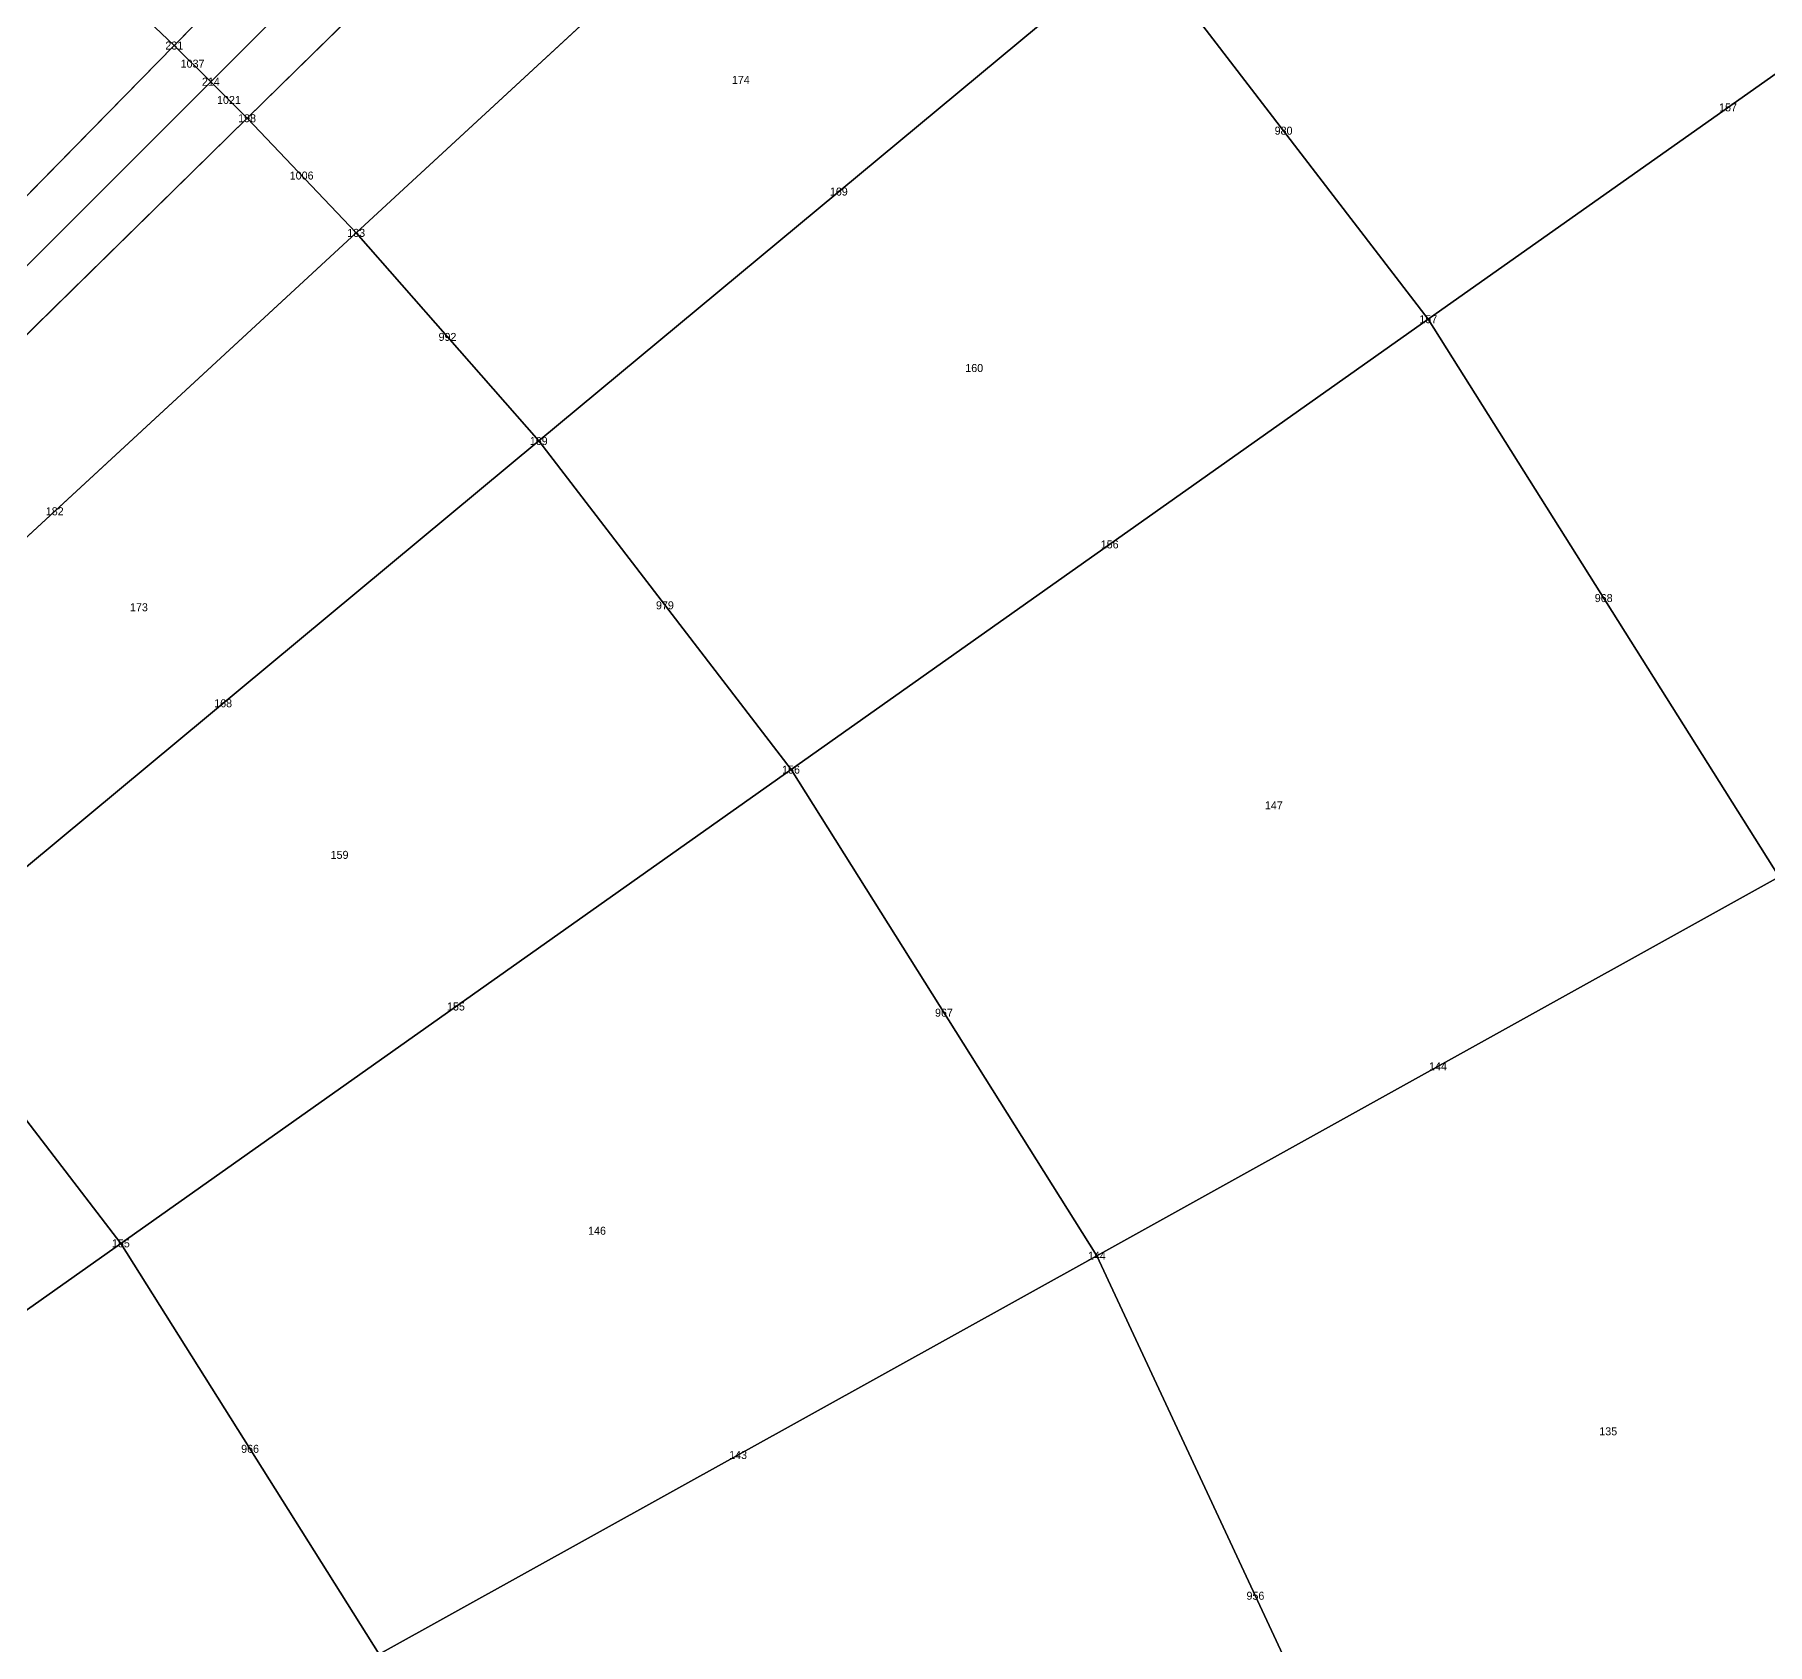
# Model space of a CAD drawing. Header units: metres. Extents: x -1.88 to 1.88, y -1.88 to 1.88.
# Drawn here: x 0.8935 to 1.3266, y 0.5467 to 0.9493 of the extents above; entities that cross this region are included whole.
import ezdxf
from ezdxf.enums import TextEntityAlignment as Align

# ---------------------------------------------------------------- set-up
doc = ezdxf.new("R2010")
doc.units = ezdxf.units.M

msp = doc.modelspace()

# ---------------------------------------------------------------- linework, layer by layer
at = {"layer": 'BRANCHES'}
for p, q in [((0.92836, 0.94655, 2.2964), (1.06497, 1.08584, 2.1721)), ((0.9375, 0.9375, 2.2964), (1.07546, 1.07546, 2.1721)), ((0.94655, 0.92836, 2.2964), (1.08584, 1.06497, 2.1721)), ((0.97383, 0.8997, 2.2964), (1.11713, 1.0321, 2.1721)), ((1.24183, 0.87811, 2.1721), (1.39168, 0.98406, 2.03128)), ((0.92836, 0.94655, 2.2964), (0.8997, 0.97383, 2.2964)), ((1.01946, 0.84765, 2.2964), (1.16948, 0.97239, 2.1721)), ((1.24183, 0.87811, 2.1721), (1.16948, 0.97239, 2.1721)), ((0.78469, 0.80006, 2.40321), (0.92836, 0.94655, 2.2964)), ((0.9375, 0.9375, 2.2964), (0.92836, 0.94655, 2.2964)), ((0.79241, 0.79241, 2.40321), (0.9375, 0.9375, 2.2964)), ((0.94655, 0.92836, 2.2964), (0.9375, 0.9375, 2.2964)), ((0.80006, 0.78469, 2.40321), (0.94655, 0.92836, 2.2964)), ((0.97383, 0.8997, 2.2964), (0.94655, 0.92836, 2.2964)), ((0.82312, 0.76046, 2.40321), (0.97383, 0.8997, 2.2964)), ((1.01946, 0.84765, 2.2964), (0.97383, 0.8997, 2.2964)), ((1.08253, 0.76547, 2.2964), (1.24183, 0.87811, 2.1721)), ((1.32952, 0.73864, 2.1721), (1.24183, 0.87811, 2.1721)), ((0.86169, 0.71647, 2.40321), (1.01946, 0.84765, 2.2964)), ((1.08253, 0.76547, 2.2964), (1.01946, 0.84765, 2.2964)), ((0.915, 0.647, 2.40321), (1.08253, 0.76547, 2.2964)), ((1.15897, 0.64389, 2.2964), (1.08253, 0.76547, 2.2964)), ((1.15897, 0.64389, 2.2964), (1.32952, 0.73864, 2.1721)), ((0.915, 0.647, 2.40321), (0.86169, 0.71647, 2.40321)), ((0.7405, 0.52361, 2.49174), (0.915, 0.647, 2.40321)), ((0.97961, 0.54424, 2.40321), (0.915, 0.647, 2.40321)), ((0.97961, 0.54424, 2.40321), (1.15897, 0.64389, 2.2964)), ((1.23825, 0.47386, 2.2964), (1.15897, 0.64389, 2.2964))]:
    msp.add_line(p, q, dxfattribs=at)
at = {"layer": 'Faces'}
for points in [[(0.92836, 0.94655, 2.2964), (0.8997, 0.97383, 2.2964), (1.0321, 1.11713, 2.1721), (1.06497, 1.08584, 2.1721)], [(1.24183, 0.87811, 2.1721), (1.16948, 0.97239, 2.1721), (1.31059, 1.08972, 2.03128), (1.39168, 0.98406, 2.03128)], [(0.9375, 0.9375, 2.2964), (0.92836, 0.94655, 2.2964), (1.06497, 1.08584, 2.1721), (1.07546, 1.07546, 2.1721)], [(0.94655, 0.92836, 2.2964), (0.9375, 0.9375, 2.2964), (1.07546, 1.07546, 2.1721), (1.08584, 1.06497, 2.1721)], [(0.97383, 0.8997, 2.2964), (0.94655, 0.92836, 2.2964), (1.08584, 1.06497, 2.1721), (1.11713, 1.0321, 2.1721)], [(1.01946, 0.84765, 2.2964), (0.97383, 0.8997, 2.2964), (1.11713, 1.0321, 2.1721), (1.16948, 0.97239, 2.1721)], [(0.76046, 0.82312, 2.40321), (0.71647, 0.86169, 2.40321), (0.84765, 1.01946, 2.2964), (0.8997, 0.97383, 2.2964)], [(1.32952, 0.73864, 2.1721), (1.24183, 0.87811, 2.1721), (1.39168, 0.98406, 2.03128), (1.48995, 0.82777, 2.03128)], [(0.78469, 0.80006, 2.40321), (0.76046, 0.82312, 2.40321), (0.8997, 0.97383, 2.2964), (0.92836, 0.94655, 2.2964)], [(1.08253, 0.76547, 2.2964), (1.01946, 0.84765, 2.2964), (1.16948, 0.97239, 2.1721), (1.24183, 0.87811, 2.1721)], [(0.79241, 0.79241, 2.40321), (0.78469, 0.80006, 2.40321), (0.92836, 0.94655, 2.2964), (0.9375, 0.9375, 2.2964)], [(0.80006, 0.78469, 2.40321), (0.79241, 0.79241, 2.40321), (0.9375, 0.9375, 2.2964), (0.94655, 0.92836, 2.2964)], [(0.82312, 0.76046, 2.40321), (0.80006, 0.78469, 2.40321), (0.94655, 0.92836, 2.2964), (0.97383, 0.8997, 2.2964)], [(0.86169, 0.71647, 2.40321), (0.82312, 0.76046, 2.40321), (0.97383, 0.8997, 2.2964), (1.01946, 0.84765, 2.2964)], [(1.15897, 0.64389, 2.2964), (1.08253, 0.76547, 2.2964), (1.24183, 0.87811, 2.1721), (1.32952, 0.73864, 2.1721)], [(0.915, 0.647, 2.40321), (0.86169, 0.71647, 2.40321), (1.01946, 0.84765, 2.2964), (1.08253, 0.76547, 2.2964)], [(0.97961, 0.54424, 2.40321), (0.915, 0.647, 2.40321), (1.08253, 0.76547, 2.2964), (1.15897, 0.64389, 2.2964)], [(1.23825, 0.47386, 2.2964), (1.15897, 0.64389, 2.2964), (1.32952, 0.73864, 2.1721), (1.42047, 0.54359, 2.1721)], [(0.7405, 0.52361, 2.49174), (0.69735, 0.57983, 2.49174), (0.86169, 0.71647, 2.40321), (0.915, 0.647, 2.40321)], [(0.79278, 0.44045, 2.49174), (0.7405, 0.52361, 2.49174), (0.915, 0.647, 2.40321), (0.97961, 0.54424, 2.40321)], [(1.04662, 0.40052, 2.40321), (0.97961, 0.54424, 2.40321), (1.15897, 0.64389, 2.2964), (1.23825, 0.47386, 2.2964)]]:
    msp.add_3dface(points, dxfattribs=at)
at = {"layer": 'NODI-Estradosso'}
for p in [(0.92836, 0.94655, 2.63712), (0.9375, 0.9375, 2.63712), (0.94655, 0.92836, 2.63712), (0.97383, 0.8997, 2.63712), (1.24183, 0.87811, 2.52963), (1.01946, 0.84765, 2.63712), (1.08253, 0.76547, 2.63712), (0.915, 0.647, 2.73064), (1.15897, 0.64389, 2.63712)]:
    msp.add_point(p, dxfattribs=at)
at = {"layer": 'NODI-Intradosso'}
for p in [(0.92836, 0.94655, 2.2964), (0.9375, 0.9375, 2.2964), (0.94655, 0.92836, 2.2964), (0.97383, 0.8997, 2.2964), (1.24183, 0.87811, 2.1721), (1.01946, 0.84765, 2.2964), (1.08253, 0.76547, 2.2964), (0.915, 0.647, 2.40321), (1.15897, 0.64389, 2.2964)]:
    msp.add_point(p, dxfattribs=at)

# ---------------------------------------------------------------- texts
at = {"layer": 'BRANCHES-Index'}
for s, p in [('1037', (0.93293, 0.94202, 2.2964)), ('1021', (0.94202, 0.93293, 2.2964)), ('157', (1.31675, 0.93108, 2.10169)), ('980', (1.20565, 0.92525, 2.1721)), ('1006', (0.96019, 0.91403, 2.2964)), ('169', (1.09447, 0.91002, 2.23425)), ('992', (0.99665, 0.87368, 2.2964)), ('182', (0.89847, 0.83008, 2.3498)), ('156', (1.16218, 0.82179, 2.23425)), ('979', (1.051, 0.80656, 2.2964)), ('968', (1.28567, 0.80837, 2.1721)), ('168', (0.94057, 0.78206, 2.3498)), ('155', (0.99876, 0.70623, 2.3498)), ('967', (1.12075, 0.70468, 2.2964)), ('144', (1.24425, 0.69127, 2.23425)), ('966', (0.9473, 0.59562, 2.40321)), ('143', (1.06929, 0.59407, 2.3498)), ('956', (1.19861, 0.55887, 2.2964))]:
    msp.add_text(s, height=0.002, dxfattribs=at).set_placement(p, align=Align.MIDDLE_CENTER)
at = {"layer": 'Faces-Index'}
for s, p in [('174', (1.06998, 0.93796, 2.23425)), ('160', (1.12832, 0.8659, 2.23425)), ('173', (0.91952, 0.80607, 2.3498)), ('147', (1.20321, 0.75653, 2.23425)), ('159', (0.96967, 0.74415, 2.3498)), ('146', (1.03403, 0.65015, 2.3498)), ('135', (1.2868, 0.59999, 2.23425))]:
    msp.add_text(s, height=0.002, dxfattribs=at).set_placement(p, align=Align.MIDDLE_CENTER)
at = {"layer": 'NODI-Index'}
for s, p in [('231', (0.92836, 0.94655, 2.2964)), ('214', (0.9375, 0.9375, 2.2964)), ('198', (0.94655, 0.92836, 2.2964)), ('183', (0.97383, 0.8997, 2.2964)), ('157', (1.24183, 0.87811, 2.1721)), ('169', (1.01946, 0.84765, 2.2964)), ('156', (1.08253, 0.76547, 2.2964)), ('155', (0.915, 0.647, 2.40321)), ('144', (1.15897, 0.64389, 2.2964))]:
    msp.add_text(s, height=0.002, dxfattribs=at).set_placement(p, align=Align.MIDDLE_CENTER)

doc.saveas('drawing.dxf')
